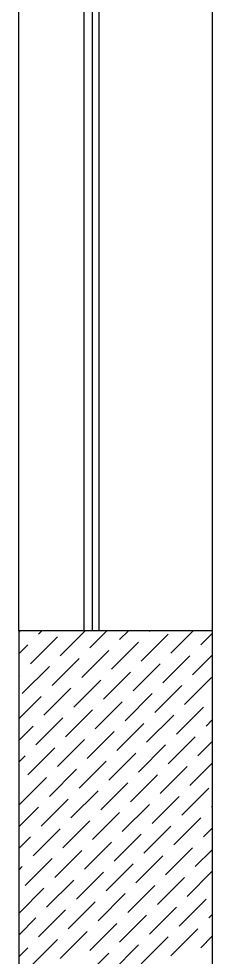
# Model space of a CAD drawing. Header units: inches. Extents: x 4918 to 12387, y -16156 to -9811.
# Drawn here: x 9270.7 to 9310.3, y -13546.6 to -13354.7 of the extents above; entities that cross this region are included whole.
import ezdxf

# ---------------------------------------------------------------- set-up
doc = ezdxf.new("R2010")
doc.units = ezdxf.units.IN
doc.header["$MEASUREMENT"] = 0

msp = doc.modelspace()

# ---------------------------------------------------------------- linework, layer by layer
for p, q in [((9284.06964, -13479.84929), (9284.06964, -13317.84929)), ((9285.7606, -13479.84929), (9285.7606, -13317.84929)), ((9287.12946, -13479.84929), (9287.12946, -13317.84929)), ((9310.25993, -13479.84929), (9270.71488, -13479.84929)), ((9270.71488, -13479.84929), (9270.71488, -13751.84929)), ((9310.25993, -13479.84929), (9310.25993, -13751.84929))]:
    msp.add_line(p, q)
at = {"color": 7, "linetype": 'Continuous', "lineweight": 18}
for p, q in [((9270.71488, -13480.16148), (9271.02708, -13479.84929)), ((9274.75742, -13480.53836), (9275.44649, -13479.84929)), ((9279.17684, -13484.95778), (9284.28533, -13479.84929)), ((9285.25354, -13483.3005), (9288.70475, -13479.84929)), ((9291.33024, -13481.64321), (9293.12416, -13479.84929)), ((9295.74965, -13486.06263), (9301.27393, -13480.53836)), ((9297.40694, -13479.98593), (9297.54358, -13479.84929)), ((9301.82635, -13484.40535), (9306.38242, -13479.84929)), ((9307.90305, -13482.74807), (9310.25993, -13480.39119)), ((9270.71488, -13484.5809), (9272.54771, -13482.74807)), ((9273.10014, -13486.61506), (9278.62441, -13481.09079)), ((9289.67296, -13487.71991), (9295.19723, -13482.19564)), ((9283.59626, -13489.37719), (9289.12053, -13483.85292)), ((9306.24577, -13488.82477), (9310.25993, -13484.8106)), ((9277.51956, -13491.03448), (9283.04383, -13485.5102)), ((9294.09237, -13492.13933), (9299.61664, -13486.61506)), ((9300.16907, -13490.48205), (9305.69334, -13484.95778)), ((9271.44286, -13492.69176), (9276.96713, -13487.16749)), ((9288.01567, -13493.79661), (9293.53995, -13488.27234)), ((9270.71488, -13489.00032), (9270.89043, -13488.82477)), ((9281.93898, -13495.45389), (9287.46325, -13489.92962)), ((9304.58849, -13494.90147), (9310.11276, -13489.37719)), ((9275.86228, -13497.11117), (9281.38655, -13491.5869)), ((9298.51179, -13496.55875), (9304.03606, -13491.03448)), ((9270.71488, -13497.83915), (9275.30985, -13493.24418)), ((9286.35839, -13499.87331), (9291.88266, -13494.34904)), ((9292.43509, -13498.21603), (9297.95936, -13492.69176)), ((9280.28169, -13501.53059), (9285.80597, -13496.00632)), ((9302.93121, -13500.97816), (9308.45548, -13495.45389)), ((9274.20499, -13503.18787), (9279.72927, -13497.6636)), ((9296.85451, -13502.63545), (9302.37878, -13497.11117)), ((9309.00791, -13499.32088), (9310.25993, -13498.06886)), ((9270.71488, -13502.25857), (9273.65257, -13499.32088)), ((9290.77781, -13504.29273), (9296.30208, -13498.76846)), ((9278.62441, -13507.60729), (9284.14868, -13502.08302)), ((9284.70111, -13505.95001), (9290.22538, -13500.42574)), ((9301.27393, -13507.05486), (9306.7982, -13501.53059)), ((9272.54771, -13509.26457), (9278.07198, -13503.7403)), ((9295.19723, -13508.71214), (9300.7215, -13503.18787)), ((9307.35063, -13505.39758), (9310.25993, -13502.48827)), ((9270.71488, -13506.67799), (9271.99529, -13505.39758)), ((9289.12053, -13510.36943), (9294.6448, -13504.84515)), ((9283.04383, -13512.02671), (9288.5681, -13506.50244)), ((9299.61664, -13513.13156), (9305.14092, -13507.60729)), ((9305.69334, -13511.47428), (9310.25993, -13506.90769)), ((9276.96713, -13513.68399), (9282.4914, -13508.15972)), ((9293.53995, -13514.78884), (9299.06422, -13509.26457)), ((9270.89043, -13515.34127), (9276.4147, -13509.817)), ((9287.46325, -13516.44613), (9292.98752, -13510.92185)), ((9281.38655, -13518.10341), (9286.91082, -13512.57914)), ((9304.03606, -13517.55098), (9309.56033, -13512.02671)), ((9275.30985, -13519.76069), (9280.83412, -13514.23642)), ((9291.88266, -13520.86554), (9297.40694, -13515.34127)), ((9297.95936, -13519.20826), (9303.48363, -13513.68399)), ((9270.71488, -13519.93624), (9274.75742, -13515.8937)), ((9285.80597, -13522.52282), (9291.33024, -13516.99855)), ((9310.11276, -13515.8937), (9310.25993, -13515.74653)), ((9279.72927, -13524.18011), (9285.25354, -13518.65583)), ((9302.37878, -13523.62768), (9307.90305, -13518.10341)), ((9273.65257, -13525.83739), (9279.17684, -13520.31312)), ((9296.30208, -13525.28496), (9301.82635, -13519.76069)), ((9308.45548, -13521.9704), (9310.25993, -13520.16594)), ((9270.71488, -13524.35566), (9273.10014, -13521.9704)), ((9284.14868, -13528.59952), (9289.67296, -13523.07525)), ((9290.22538, -13526.94224), (9295.74965, -13521.41797)), ((9278.07198, -13530.2568), (9283.59626, -13524.73253)), ((9300.7215, -13529.70438), (9306.24577, -13524.18011)), ((9306.7982, -13528.0471), (9310.25993, -13524.58536)), ((9271.99529, -13531.91409), (9277.51956, -13526.38981)), ((9294.6448, -13531.36166), (9300.16907, -13525.83739)), ((9270.71488, -13528.77507), (9271.44286, -13528.0471)), ((9288.5681, -13533.01894), (9294.09237, -13527.49467)), ((9276.4147, -13536.3335), (9281.93898, -13530.80923)), ((9282.4914, -13534.67622), (9288.01567, -13529.15195)), ((9299.06422, -13535.78108), (9304.58849, -13530.2568)), ((9305.14092, -13534.12379), (9310.25993, -13529.00478)), ((9270.71488, -13537.61391), (9275.86228, -13532.46651)), ((9292.98752, -13537.43836), (9298.51179, -13531.91409)), ((9286.91082, -13539.09564), (9292.43509, -13533.57137)), ((9303.48363, -13540.20049), (9309.00791, -13534.67622)), ((9280.83412, -13540.75292), (9286.35839, -13535.22865)), ((9297.40694, -13541.85778), (9302.93121, -13536.3335)), ((9270.71488, -13542.03333), (9274.20499, -13538.54321)), ((9274.75742, -13542.4102), (9280.28169, -13536.88593)), ((9291.33024, -13543.51506), (9296.85451, -13537.99079)), ((9309.56033, -13538.54321), (9310.25993, -13537.84361)), ((9285.25354, -13545.17234), (9290.77781, -13539.64807)), ((9279.17684, -13546.82962), (9284.70111, -13541.30535)), ((9301.82635, -13546.27719), (9307.35063, -13540.75292)), ((9307.90305, -13544.61991), (9310.25993, -13542.26303)), ((9273.10014, -13548.4869), (9278.62441, -13542.96263)), ((9289.67296, -13549.59176), (9295.19723, -13544.06748)), ((9295.74965, -13547.93447), (9301.27393, -13542.4102)), ((9270.71488, -13546.45274), (9272.54771, -13544.61991)), ((9283.59626, -13551.24904), (9289.12053, -13545.72477))]:
    msp.add_line(p, q, dxfattribs=at)
msp.add_lwpolyline([(9270.71488, -13317.84929), (9310.25993, -13317.84929), (9310.25993, -13479.84929), (9270.71488, -13479.84929)], close=True)

doc.saveas('drawing.dxf')
